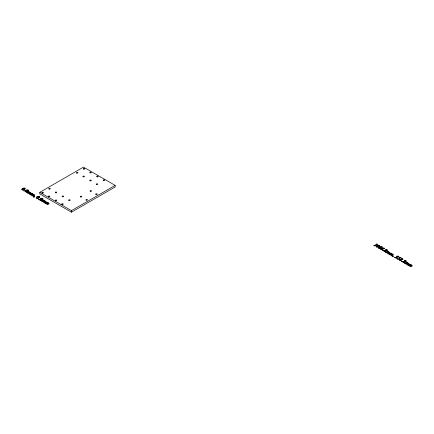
<?xml version="1.0" encoding="UTF-8"?>
<svg xmlns="http://www.w3.org/2000/svg" width="434" height="434" viewBox="0 0 434 434"><rect width="100%" height="100%" fill="white"/><g stroke="black" fill="none" stroke-linecap="round" stroke-linejoin="round"><path stroke-width="0.65" d="M39.792 192.333L83.48 167.106L115.146 185.389L115.146 186.973L71.458 212.193L39.792 193.911L39.792 192.333L71.458 210.609L115.146 185.389M71.458 210.609L71.458 212.193M22.188 189.213L22.156 189.821L22.931 189.875L24.809 188.844L24.89 188.226L23.794 188.28L22.188 189.213M25.476 191.112L25.443 191.719L26.219 191.774L28.096 190.743L28.177 190.125L27.082 190.179L25.476 191.112M36.678 197.578L36.646 198.192L37.427 198.24L39.299 197.21L39.38 196.591L38.29 196.645L36.678 197.578M39.966 199.477L39.933 200.085L40.715 200.139L42.586 199.108L42.668 198.49L41.577 198.544L39.966 199.477M376.566 246.317L376.533 246.93L377.309 246.979L379.186 245.953L379.267 245.329L378.171 245.389L376.566 246.317M394.652 257.216L394.924 257.693L396.096 258.002L397.224 257.742L397.652 257.134L397.072 256.358L397.625 256.244C398.596 257.21 400.012 256.559 397.94 256.033L396.383 256.375L396.92 256.868L396.714 257.671L395.347 257.753L394.652 257.216M396.844 258.48L397.115 258.957L398.287 259.266L399.416 259.006L399.844 258.398L399.264 257.622L399.817 257.514C400.772 258.474 402.215 257.839 400.132 257.297L398.613 257.628L399.112 258.132L398.906 258.935L397.539 259.017L396.844 258.48M377.45 244.152L374.846 245.671L374.938 246.1L373.728 245.4L374.2 245.519C376.934 245.199 375.687 243.252 377.45 244.152M30.12 192.37L31.253 193.179C30.657 194.356 28.828 194.378 29.322 193.895L30.798 193.059L30.662 192.777L29.93 192.658L28.736 193.716L27.754 193.146L29.181 192.685L29.501 192.105L28.763 191.98L27.554 193.027L26.577 192.468L26.913 192.533C27.51 192.078 29.257 190.906 28.894 191.882L30.12 192.37M33.526 194.34L34.666 195.143C34.069 196.325 32.241 196.347 32.729 195.864L34.21 195.029L34.074 194.747L33.342 194.627L32.149 195.685L31.167 195.116L32.593 194.654L32.913 194.074L32.176 193.949L30.96 194.996L29.989 194.437L30.32 194.503C30.89 194.041 32.691 192.875 32.306 193.852L33.526 194.34M44.61 200.736L45.744 201.544C45.147 202.721 43.319 202.743 43.812 202.26L45.293 201.425L45.158 201.143L44.42 201.023L43.232 202.081L42.25 201.512L43.671 201.056L43.997 200.475L43.254 200.345L42.044 201.398L41.073 200.833L41.404 200.899C41.984 200.443 43.753 199.293 43.384 200.253L44.61 200.736M48.022 202.705L49.156 203.513C48.559 204.691 46.731 204.712 47.225 204.23L48.7 203.394L48.565 203.112L47.832 202.993L46.639 204.051L45.657 203.481L47.084 203.02L47.404 202.439L46.666 202.315L45.456 203.367L44.48 202.803L44.816 202.868C45.413 202.412 47.16 201.24 46.796 202.217L48.022 202.705M388.88 252.008L390.014 252.816C389.444 254.004 387.595 253.982 388.083 253.532L389.558 252.696L389.428 252.414L388.69 252.295L387.497 253.353L386.515 252.783L387.942 252.322L388.262 251.742L387.524 251.617L386.314 252.669L385.338 252.105L385.674 252.17C386.271 251.715 388.018 250.543 387.654 251.519L388.88 252.008M392.287 253.977L393.426 254.785C392.83 255.962 391.001 255.984 391.49 255.501L392.971 254.666L392.835 254.384L392.103 254.264L390.963 255.29L389.927 254.753L391.354 254.291L391.674 253.711L390.936 253.586L389.721 254.633L388.75 254.074L389.081 254.14C389.683 253.684 391.425 252.512 391.067 253.489L392.287 253.977M407.754 262.906L408.888 263.709C408.291 264.892 406.463 264.914 406.956 264.431L408.437 263.595L408.302 263.313L407.569 263.194L406.376 264.252L405.394 263.682L406.815 263.221L407.141 262.641L406.403 262.516L405.188 263.563L404.217 263.004L404.548 263.069C405.15 262.608 406.891 261.442 406.533 262.418L407.754 262.906M411.166 264.876L412.3 265.679C411.703 266.861 409.875 266.883 410.369 266.4L411.844 265.559L411.709 265.282L410.976 265.163L409.783 266.216L408.801 265.651L410.228 265.19L410.548 264.61L409.81 264.485L408.6 265.532L407.624 264.973L407.96 265.033C408.557 264.577 410.304 263.411 409.94 264.387L411.166 264.876M34.188 196.89L33.282 197.063L34.449 196.96L34.498 196.526L33.982 196.515L34.188 196.89M392.949 256.527L392.043 256.7L393.209 256.597L393.258 256.163L392.748 256.152L392.949 256.527M383.965 250.554L383.705 250.993L384.942 251.687L385.69 251.525L385.956 250.586L387.264 250.521L387.491 250.152L386.325 249.49L385.609 249.631L385.338 250.418L383.965 250.554M399.557 259.554L399.296 259.993L400.528 260.688L401.282 260.519L401.542 259.586L402.85 259.521L403.077 259.152L401.911 258.49L401.195 258.631L400.924 259.418L399.557 259.554M402.844 261.452L402.584 261.892L403.815 262.586L404.569 262.418L404.83 261.485L406.137 261.42L406.365 261.051L405.199 260.389L404.483 260.53L404.211 261.317L402.844 261.452M24.472 190.83L23.783 190.83L24.472 190.83M38.962 199.195L38.273 199.195L38.962 199.195M383.233 250.467L382.544 250.467L383.233 250.467M402.106 261.366L401.417 261.366L402.106 261.366M386.065 249.745L385.913 250.467L387.182 250.065L386.065 249.745M401.651 258.745L401.504 259.461L402.768 259.06L401.651 258.745M404.938 260.644L404.792 261.36L406.056 260.959L404.938 260.644M385.473 251.107L384.763 251.53L384.041 251.069L385.365 250.537L385.473 251.107M401.059 260.107L400.349 260.53L399.627 260.069L400.951 259.537L401.059 260.107M404.352 262.006L403.636 262.429L402.915 261.968L404.238 261.436L404.352 262.006M381.063 247.733L379.663 248.519L378.698 248.324L378.361 247.722L378.99 247L380.889 246.599L382.544 247.033L379.962 247.044L381.063 247.733M383.255 249.002L381.855 249.783L380.889 249.588L380.553 248.986L381.182 248.27L383.081 247.863L384.736 248.297L382.159 248.313L383.255 249.002M22.519 188.443L21.7 189.257L22.009 189.875L23.588 189.967L25.264 188.904L25.015 188.166L23.664 188.009L22.519 188.443M25.807 190.342L24.988 191.155L25.297 191.774L26.875 191.866L28.552 190.803L28.302 190.059L26.951 189.908L25.807 190.342M37.009 196.814L36.19 197.622L36.505 198.246L38.078 198.333L39.754 197.269L39.51 196.531L38.159 196.374L37.009 196.814M40.297 198.712L39.478 199.521L39.792 200.139L41.366 200.231L43.042 199.168L42.798 198.43L41.447 198.273L40.297 198.712M376.896 245.552L376.077 246.36L376.386 246.984L377.965 247.076L379.641 246.007L379.392 245.27L378.041 245.118L376.896 245.552M379.251 247.32L378.719 247.798L378.855 248.264L380.482 247.781L380.341 247.277L379.251 247.32M381.443 248.584L380.911 249.067L381.047 249.528L382.674 249.045L382.533 248.541L381.443 248.584M80.697 196.949A0.765 0.439 0 0 0 81.863 196.591A0.765 0.439 0 0 0 80.74 196.19A0.765 0.439 0 0 0 80.697 196.949M90.288 191.291A0.765 0.439 0 0 0 91.552 191.069A0.765 0.439 0 0 0 90.587 190.548A0.765 0.439 0 0 0 90.288 191.291M83.1 176.795A0.765 0.439 0 0 0 84.375 176.595A0.765 0.439 0 0 0 83.442 176.058A0.765 0.439 0 0 0 83.1 176.795M103.536 180.598A0.765 0.439 0 0 0 104.681 180.224A0.765 0.439 0 0 0 103.542 179.839A0.765 0.439 0 0 0 103.536 180.598M90.082 180.821A0.765 0.439 0 0 0 91.297 180.522A0.765 0.439 0 0 0 90.245 180.061A0.765 0.439 0 0 0 90.082 180.821M90.093 172.851A0.765 0.439 0 0 0 91.303 172.542A0.765 0.439 0 0 0 90.234 172.092A0.765 0.439 0 0 0 90.093 172.851M86.171 200.123A0.765 0.439 0 0 0 87.446 199.928A0.765 0.439 0 0 0 86.512 199.39A0.765 0.439 0 0 0 86.171 200.123M96.614 184.58A0.765 0.439 0 0 0 97.78 184.222A0.765 0.439 0 0 0 96.657 183.815A0.765 0.439 0 0 0 96.614 184.58M76.775 173.123A0.765 0.439 0 0 0 77.93 172.754A0.765 0.439 0 0 0 76.796 172.363A0.765 0.439 0 0 0 76.775 173.123M96.999 176.839A0.765 0.439 0 0 0 98.203 176.524A0.765 0.439 0 0 0 97.135 176.079A0.765 0.439 0 0 0 96.999 176.839M96.039 194.589A0.765 0.439 0 0 0 97.183 194.21A0.765 0.439 0 0 0 96.039 193.83A0.765 0.439 0 0 0 96.039 194.589M83.55 169.081A0.765 0.439 0 0 0 84.814 168.859A0.765 0.439 0 0 0 83.843 168.338A0.765 0.439 0 0 0 83.55 169.081M42.109 192.989A0.765 0.439 0 0 0 43.384 192.788A0.765 0.439 0 0 0 42.451 192.251A0.765 0.439 0 0 0 42.109 192.989M55.563 192.777A0.765 0.439 0 0 0 56.778 192.484A0.765 0.439 0 0 0 55.731 192.018A0.765 0.439 0 0 0 55.563 192.777M48.695 196.776A0.765 0.439 0 0 0 49.883 196.445A0.765 0.439 0 0 0 48.787 196.016A0.765 0.439 0 0 0 48.695 196.776M49.02 189.007A0.765 0.439 0 0 0 50.29 188.795A0.765 0.439 0 0 0 49.34 188.264A0.765 0.439 0 0 0 49.02 189.007M62.393 196.727A0.765 0.439 0 0 0 63.668 196.521A0.765 0.439 0 0 0 62.724 195.989A0.765 0.439 0 0 0 62.393 196.727M62.035 204.485A0.765 0.439 0 0 0 63.25 204.192A0.765 0.439 0 0 0 62.203 203.73A0.765 0.439 0 0 0 62.035 204.485M55.606 200.768A0.765 0.439 0 0 0 56.783 200.421A0.765 0.439 0 0 0 55.677 200.003A0.765 0.439 0 0 0 55.606 200.768M69.017 200.53A0.765 0.439 0 0 0 70.162 200.15A0.765 0.439 0 0 0 69.017 199.77A0.765 0.439 0 0 0 69.017 200.53"/></g></svg>
